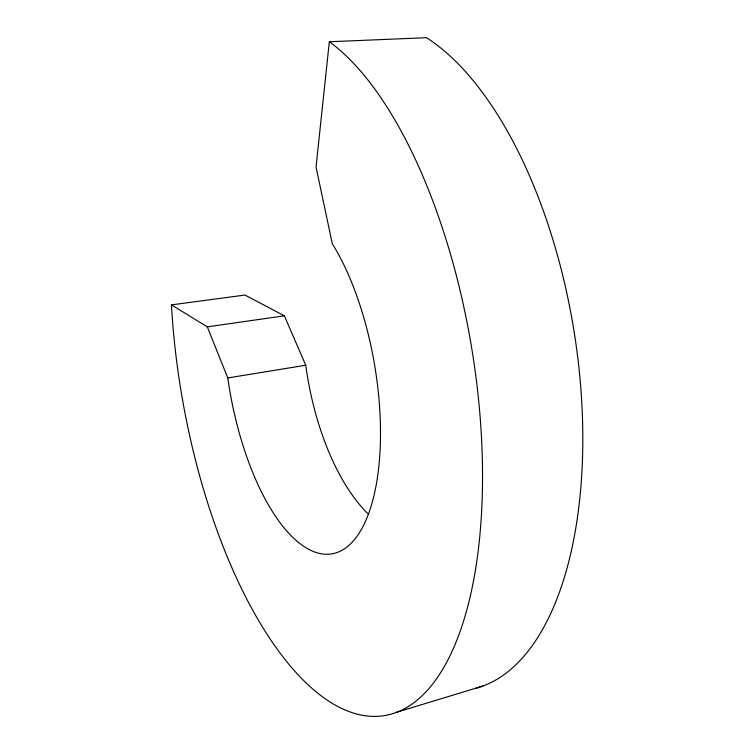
<?xml version="1.0" encoding="UTF-8"?>
<svg xmlns="http://www.w3.org/2000/svg" width="754" height="754" viewBox="0 0 754 754"><rect width="100%" height="100%" fill="white"/><g stroke="black" fill="none" stroke-linecap="round" stroke-linejoin="round"><path stroke-width="1.13" d="M476.208 688.148A338.961 162.11 80.7 0 0 580.9 389.158A338.961 162.11 80.7 0 0 426.472 37.7L329.319 41.753L316.039 167.03L332.316 243.749A179.179 73.543 80.4 0 1 355.634 538.139A179.179 73.543 80.4 0 1 227.783 377.952L207.303 326.868L171.431 304.88L244.975 295.05L284.352 315.822L305.756 365.238A173.401 81.375 80.6 0 0 368.225 514.03M396.152 712.407L482.833 686.055M227.783 377.952L305.756 365.238M207.303 326.868L284.352 315.822M329.319 41.753A350.723 146.898 80.4 0 1 482.466 466.556A350.723 146.898 80.4 0 1 338.329 706.781A350.723 146.898 80.4 0 1 171.431 304.88"/></g></svg>
